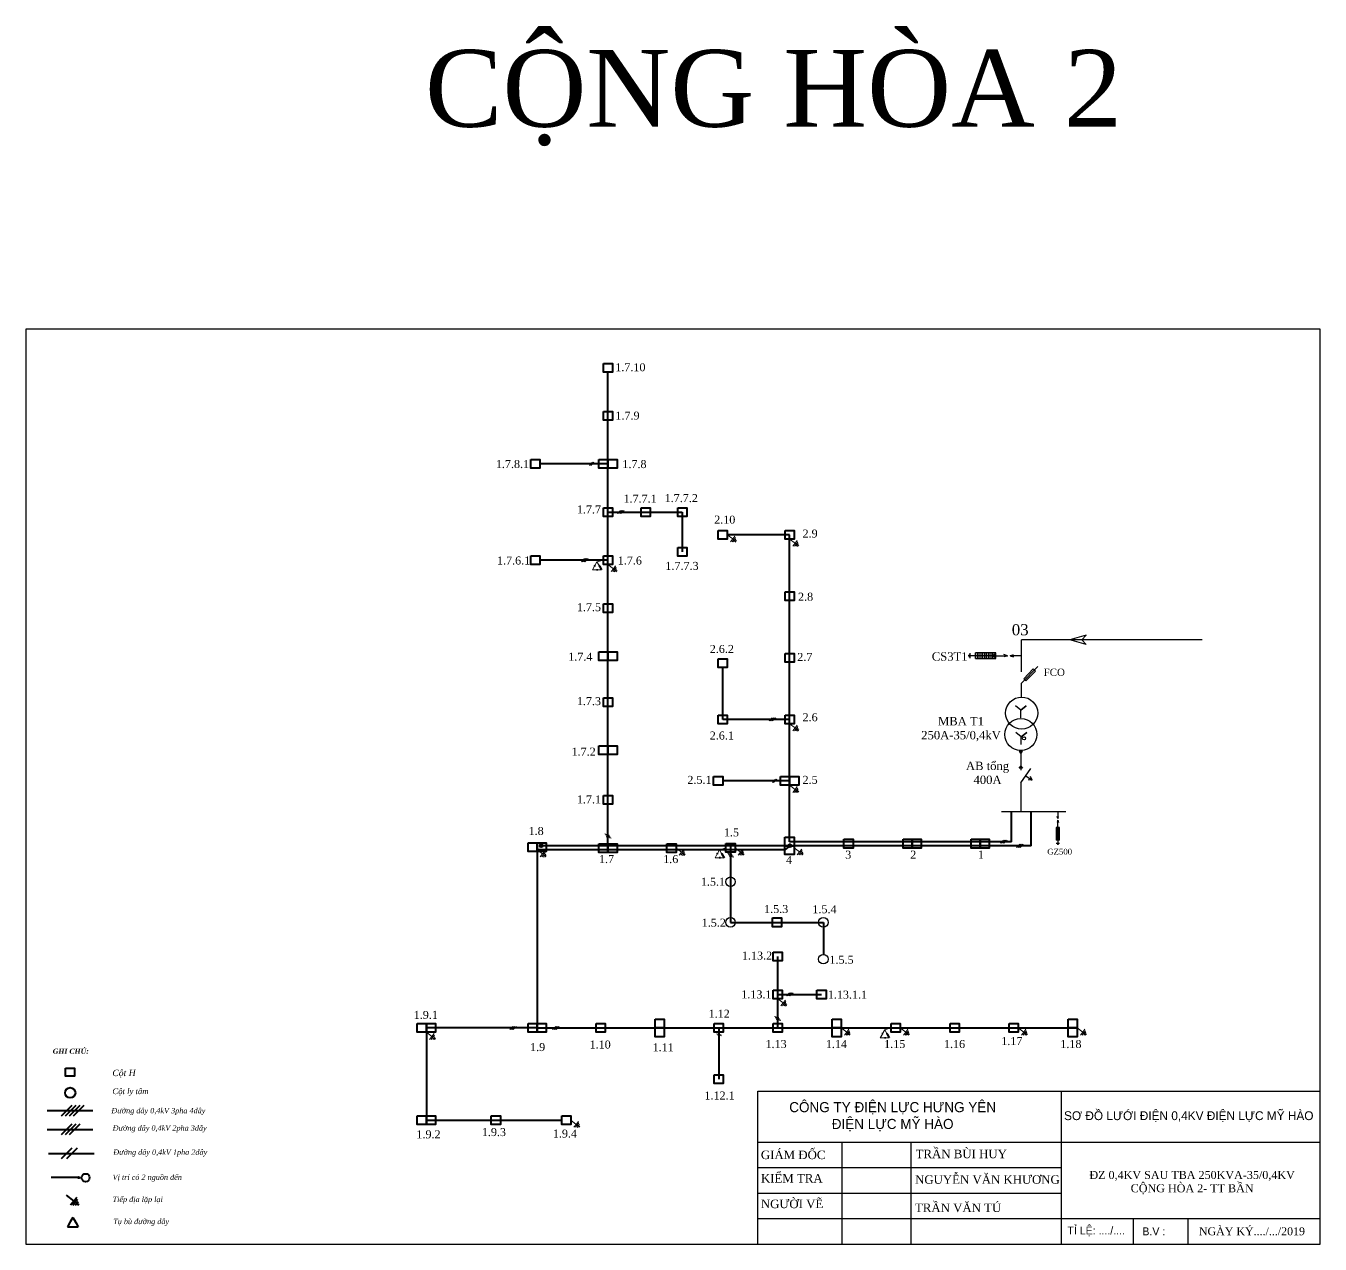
# Model space of a CAD drawing. Extents: x -2498 to 13808, y -1476 to 9052.
# Drawn here: x 11715 to 12220, y 3739 to 4214 of the extents above; entities that cross this region are included whole.
import ezdxf

# ---------------------------------------------------------------- set-up
doc = ezdxf.new("R2010")
doc.units = 0
doc.header["$LTSCALE"] = 0.08
doc.header["$MEASUREMENT"] = 0
doc.layers.get('0').update_dxf_attribs({"linetype": 'CONTINUOUS', "lineweight": 40})
doc.layers.add('Duong manh', color=8, linetype='CONTINUOUS')
doc.layers.add('khung', color=3, linetype='CONTINUOUS', lineweight=18)
doc.layers.add('NET DAM', color=6, linetype='CONTINUOUS', lineweight=25)
doc.styles.add('anh thong', font='times.ttf', dxfattribs={"height": 0.5})
doc.styles.get("Standard").update_dxf_attribs({"font": 'VHTEKN.TTF', "height": 2.5})

# ---------------------------------------------------------------- blocks, each defined once
blk = doc.blocks.new('khung')
at = {"layer": 'khung', "color": 5, "lineweight": -3, "ltscale": 4}
for p, q in [((630143, 2296298.9), (632881, 2296298.9)), ((630143, 2295554.2), (630143, 2296298.9)), ((631620.1, 2296298.9), (631620.1, 2295554.2)), ((630143, 2296050.6), (631457.3, 2296050.6)), ((630143, 2296050.6), (632881, 2296050.6)), ((630552, 2296050.6), (630552, 2295554.2)), ((630888.9, 2296050.6), (630888.9, 2295554.2)), ((630143, 2295926.5), (631620.1, 2295926.5)), ((630143, 2295802.4), (631620.1, 2295802.4)), ((630143, 2295678.3), (631512, 2295678.3)), ((630143, 2295678.3), (632881, 2295678.3)), ((631972.7, 2295554.2), (631972.7, 2295678.3)), ((632238.4, 2295554.2), (632238.4, 2295678.3))]:
    blk.add_line(p, q, dxfattribs=at)
blk.add_lwpolyline([(632881, 2300009), (626580.6, 2300009), (626580.6, 2295554.2), (632881, 2295554.2), (632881, 2300009)], dxfattribs=at)
at = {"layer": 'Duong manh', "color": 0, "lineweight": -3, "ltscale": 4}
for s, insert, char_height, width, attachment_point in [('{\\f.VnAvantH|b0|i0|c0|p34;C¤NG TY §IÖN LùC H¦NG Y£N\\P®iÖn lùc mü hµo}', (630800.1, 2296174.8), 49.141, 1314.329, 5), ('{\\f.VnAvantH|b0|i0|c0|p34;s¬ ®å l\xadíi ®iÖn 0,4kv ®iÖn lùc mü hµo}', (632241.6, 2296174.8), 43.049, 1423.665, 5), ('{\\fTimes New Roman|b0|i0|c0|p18; GIÁM ĐỐC}', (630143, 2295988.6), 41.37, 409.064, 4), ('{\\fTimes New Roman|b0|i0|c0|p18; TRẦN BÙI HUY}', (630896.3, 2295992.9), 41.37, 536.856, 4), ('{\\f.VnAvantH|b0|i0|c0|p34; \\fTimes New Roman|b0|i0|c0|p18; KIỂM TRA}', (630128, 2295874.7), 41.37, 409.064, 4), ('{\\fTimes New Roman|b0|i0|c0|p18; NGUYỄN VĂN KHƯƠNG}', (630893.6, 2295868.1), 41.37, 717.247, 4), ('{\\fTimes New Roman|b0|i0|c0|p18; NGƯỜI VẼ}', (630143, 2295749.5), 41.37, 409.064, 4), ('{\\f.VnAvantH|b0|i0|c0|p34; \\fTimes New Roman|b0|i0|c0|p18;TRẦN VĂN TÚ}', (630893.4, 2295730.7), 41.37, 536.856, 4), ('{\\f.VnAvantH|b0|i0|c0|p34; tØ lÖ: ..../....}', (631636.6, 2295616.3), 38.475, 301.491, 4), ('{\\f.VnAvantH|b0|i0|c0|p34;b.v :}', (632071.5, 2295616.3), 38.475, 424.338, 5), ('{\\fTimes New Roman|b0|i0|c0|p18;NGÀY KÝ..../.../2019}', (632549.2, 2295616.3), 38.475, 820.671, 5)]:
    blk.add_mtext(s, dxfattribs=dict(at, insert=insert, char_height=char_height, width=width, attachment_point=attachment_point))

msp = doc.modelspace()

# ---------------------------------------------------------------- hatches: boundary and pattern name
at = {"linetype": 'Continuous', "lineweight": 40, "ltscale": 8}
h = msp.add_hatch(dxfattribs=at)
h.set_pattern_fill('ANSI32', color=0, style=0)
h.paths.add_polyline_path([(11915.45, 3894.09, 1), (11916.55, 3894.09, 1)])
for points in [[(11915.45, 3894.09, 1), (11916.55, 3894.09, 1)], [(12012.42, 3894.09, 1), (12013.52, 3894.09, 1)]]:
    msp.add_hatch(color=0, dxfattribs=at).paths.add_polyline_path(points)
h = msp.add_hatch(dxfattribs=at)
h.set_pattern_fill('ANSI32', color=0, style=0)
h.set_pattern_definition([(45, (96.96656, 0), (-0.265165043, 0.265165043), []), (45, (97.14333, 0), (-0.265165043, 0.265165043), [])])
h.paths.add_polyline_path([(12012.42, 3894.09, 1), (12013.52, 3894.09, 1)])
at = {"linetype": 'Continuous', "ltscale": 8}
msp.add_hatch(color=256, dxfattribs=at).paths.add_polyline_path([(11735.95, 3764.62, 1), (11735.43, 3764.62, 1)])

# ---------------------------------------------------------------- linework, layer by layer
at = {"color": 0, "linetype": 'Continuous', "lineweight": 40, "ltscale": 8}
for p, q in [((11942.05, 3894.09), (11942.05, 4078.84)), ((11942.05, 4043.02), (11915.54, 4043.02)), ((11942.05, 4024.26), (11971.06, 4024.26)), ((11971.06, 4024.26), (11971.06, 4008.71)), ((12012.91, 4015.41), (11988.6, 4015.41)), ((12012.91, 3895.67), (12012.91, 4015.41)), ((11942.05, 4005.5), (11915.54, 4005.5)), ((11938.71, 4003.15), (11939.52, 4001.7)), ((11986.81, 3943.37), (11986.81, 3963.6)), ((12012.91, 3943.37), (11986.81, 3943.37)), ((12012.91, 3919.36), (11986.81, 3919.36)), ((12099.44, 3895.67), (12099.44, 3907.47)), ((12107.14, 3894.09), (12107.14, 3907.47)), ((11914.43, 3894.09), (11914.43, 3823)), ((12011.09, 3892.51), (11914.43, 3892.51)), ((12107.14, 3894.09), (11916, 3894.09)), ((11989.85, 3894.09), (11989.85, 3864.2)), ((12012.97, 3894.09), (12011.09, 3892.51)), ((12099.44, 3895.67), (12012.91, 3895.67)), ((11986.51, 3890.88), (11987.32, 3889.43)), ((11989.85, 3864.2), (12026.07, 3864.2)), ((12026.07, 3864.2), (12026.07, 3851.72)), ((12008.26, 3823), (12008.26, 3850.9)), ((12008.26, 3836.1), (12025.34, 3836.1)), ((11914.43, 3823), (11871.24, 3823)), ((11871.24, 3823), (11871.24, 3787.04)), ((11914.43, 3823), (12125.1, 3823)), ((11985.24, 3823), (11985.24, 3803.03)), ((12050.95, 3820.64), (12051.76, 3819.19)), ((11871.24, 3787.04), (11924.01, 3787.04))]:
    msp.add_line(p, q, dxfattribs=at)
at = {"linetype": 'Continuous', "lineweight": 9, "ltscale": 8}
for p, q in [((11936.09, 4043.69), (11934.85, 4042.45)), ((11936.56, 4043.69), (11935.32, 4042.45)), ((11946.95, 4024.88), (11945.71, 4023.64)), ((11947.42, 4024.88), (11946.18, 4023.64)), ((11947.88, 4024.88), (11946.64, 4023.64)), ((11948.35, 4024.88), (11947.11, 4023.64)), ((11988.59, 4015.41), (11990.7, 4013.77)), ((11990.7, 4013.77), (11989.82, 4012.64)), ((11991.1, 4013.46), (11990.44, 4012.61)), ((11990.7, 4013.77), (11991.58, 4014.9)), ((11991.5, 4013.15), (11991.07, 4012.58)), ((11991.1, 4013.46), (11991.76, 4014.31)), ((11991.5, 4013.15), (11991.94, 4013.71)), ((11991.91, 4012.84), (11991.69, 4012.55)), ((11991.91, 4012.84), (11992.13, 4013.12)), ((12012.91, 4013.71), (12015.02, 4012.07)), ((12015.02, 4012.07), (12015.9, 4013.2)), ((12015.02, 4012.07), (12014.15, 4010.94)), ((12015.43, 4011.76), (12014.77, 4010.91)), ((12015.83, 4011.45), (12015.39, 4010.88)), ((12015.43, 4011.76), (12016.08, 4012.61)), ((12015.83, 4011.45), (12016.27, 4012.01)), ((12016.23, 4011.14), (12016.01, 4010.85)), ((12016.23, 4011.14), (12016.45, 4011.42)), ((11932.94, 4006.12), (11931.7, 4004.88)), ((11933.41, 4006.12), (11932.17, 4004.88)), ((11933.87, 4006.12), (11932.63, 4004.88)), ((11934.34, 4006.12), (11933.1, 4004.88)), ((11936.83, 4003.14), (11936.01, 4001.7)), ((11936.58, 4003.27), (11937.07, 4003.02)), ((11936.69, 4003.47), (11937.18, 4003.21)), ((11937.77, 4004.79), (11936.94, 4003.34)), ((11937.77, 4004.79), (11938.59, 4003.34)), ((11938.85, 4003.47), (11938.36, 4003.21)), ((11938.96, 4003.27), (11938.47, 4003.02)), ((11942.05, 4003.8), (11944.16, 4002.16)), ((11944.16, 4002.16), (11945.04, 4003.3)), ((11944.57, 4001.85), (11945.23, 4002.7)), ((11936.01, 4001.7), (11937.73, 4001.7)), ((11937.73, 4001.7), (11937.76, 4001.7)), ((11937.76, 4001.98), (11937.76, 4001.42)), ((11938.03, 4001.98), (11938.03, 4001.42)), ((11938.03, 4001.7), (11939.52, 4001.7)), ((11944.16, 4002.16), (11943.29, 4001.03)), ((11944.57, 4001.85), (11943.91, 4001)), ((11944.97, 4001.54), (11944.53, 4000.97)), ((11944.97, 4001.54), (11945.41, 4002.1)), ((11945.37, 4001.23), (11945.15, 4000.95)), ((11945.37, 4001.23), (11945.59, 4001.51)), ((12006.13, 3943.99), (12004.89, 3942.75)), ((12006.59, 3943.99), (12005.35, 3942.75)), ((12007.06, 3943.99), (12005.82, 3942.75)), ((12007.52, 3943.99), (12006.28, 3942.75)), ((12012.91, 3941.67), (12015.02, 3940.03)), ((12015.02, 3940.03), (12014.15, 3938.9)), ((12015.43, 3939.72), (12014.77, 3938.87)), ((12015.02, 3940.03), (12015.9, 3941.17)), ((12015.83, 3939.41), (12015.39, 3938.85)), ((12015.43, 3939.72), (12016.08, 3940.57)), ((12015.83, 3939.41), (12016.27, 3939.98)), ((12016.23, 3939.1), (12016.01, 3938.82)), ((12016.23, 3939.1), (12016.45, 3939.39)), ((12007.42, 3920.01), (12006.18, 3918.77)), ((12007.89, 3920.01), (12006.65, 3918.77)), ((12012.91, 3917.66), (12015.02, 3916.02)), ((12015.02, 3916.02), (12015.9, 3917.16)), ((12015.02, 3916.02), (12014.15, 3914.89)), ((12015.43, 3915.71), (12014.77, 3914.86)), ((12015.83, 3915.4), (12015.39, 3914.83)), ((12015.43, 3915.71), (12016.08, 3916.56)), ((12015.83, 3915.4), (12016.27, 3915.96)), ((12016.23, 3915.09), (12016.01, 3914.81)), ((12016.23, 3915.09), (12016.45, 3915.37)), ((11942.53, 3898.26), (11940.83, 3898.68)), ((11942.77, 3897.86), (11941.07, 3898.28)), ((11943.01, 3897.47), (11941.31, 3897.88)), ((11943.25, 3897.07), (11941.55, 3897.49)), ((11914.43, 3892.51), (11916.54, 3890.88)), ((11916.54, 3890.88), (11917.42, 3892.01)), ((11968.61, 3893.15), (11970.73, 3891.52)), ((11970.73, 3891.52), (11971.61, 3892.65)), ((11971.13, 3891.21), (11971.79, 3892.06)), ((11985.57, 3892.53), (11984.74, 3891.07)), ((11985.57, 3892.53), (11986.39, 3891.07)), ((11991.62, 3893.24), (11993.74, 3891.6)), ((11993.74, 3891.6), (11992.86, 3890.47)), ((11993.74, 3891.6), (11994.61, 3892.73)), ((11994.14, 3891.29), (11994.8, 3892.14)), ((11994.54, 3890.98), (11994.98, 3891.54)), ((12014.64, 3893.31), (12016.76, 3891.67)), ((12016.76, 3891.67), (12015.88, 3890.54)), ((12016.76, 3891.67), (12017.63, 3892.8)), ((12017.16, 3891.36), (12017.82, 3892.21)), ((12017.56, 3891.05), (12018, 3891.61)), ((12096.33, 3896.28), (12095.09, 3895.04)), ((12096.8, 3896.28), (12095.56, 3895.04)), ((12097.26, 3896.28), (12096.02, 3895.04)), ((12097.73, 3896.28), (12096.49, 3895.04)), ((12102.62, 3894.7), (12101.38, 3893.46)), ((12103.08, 3894.7), (12101.84, 3893.46)), ((12103.55, 3894.7), (12102.31, 3893.46)), ((12104.01, 3894.7), (12102.77, 3893.46)), ((11916.54, 3890.88), (11915.66, 3889.74)), ((11916.94, 3890.57), (11916.28, 3889.72)), ((11917.34, 3890.25), (11916.91, 3889.69)), ((11916.94, 3890.57), (11917.6, 3891.42)), ((11917.34, 3890.25), (11917.78, 3890.82)), ((11917.75, 3889.94), (11917.53, 3889.66)), ((11917.75, 3889.94), (11917.97, 3890.23)), ((11970.73, 3891.52), (11969.85, 3890.38)), ((11971.13, 3891.21), (11970.47, 3890.35)), ((11971.53, 3890.89), (11971.1, 3890.33)), ((11971.53, 3890.89), (11971.97, 3891.46)), ((11971.93, 3890.58), (11971.71, 3890.3)), ((11971.93, 3890.58), (11972.15, 3890.87)), ((11984.63, 3890.88), (11983.81, 3889.43)), ((11983.81, 3889.43), (11985.53, 3889.43)), ((11984.37, 3891.01), (11984.87, 3890.76)), ((11984.48, 3891.21), (11984.98, 3890.95)), ((11985.53, 3889.43), (11985.56, 3889.43)), ((11985.56, 3889.72), (11985.56, 3889.15)), ((11985.83, 3889.72), (11985.83, 3889.15)), ((11985.83, 3889.43), (11987.32, 3889.43)), ((11986.65, 3891.21), (11986.15, 3890.95)), ((11986.76, 3891.01), (11986.27, 3890.76)), ((11990.37, 3890.77), (11988.66, 3891.19)), ((11990.61, 3890.38), (11988.91, 3890.8)), ((11990.85, 3889.98), (11989.15, 3890.4)), ((11991.09, 3889.58), (11989.39, 3890)), ((11994.14, 3891.29), (11993.48, 3890.44)), ((11994.54, 3890.98), (11994.11, 3890.41)), ((11994.94, 3890.67), (11994.72, 3890.38)), ((11994.94, 3890.67), (11995.16, 3890.95)), ((12017.16, 3891.36), (12016.5, 3890.51)), ((12017.56, 3891.05), (12017.12, 3890.48)), ((12017.96, 3890.74), (12017.74, 3890.45)), ((12017.96, 3890.74), (12018.18, 3891.02)), ((12012.88, 3836.72), (12011.64, 3835.48)), ((12013.35, 3836.72), (12012.11, 3835.48)), ((12013.81, 3836.72), (12012.57, 3835.48)), ((12014.28, 3836.72), (12013.04, 3835.48)), ((12008.26, 3834.4), (12010.37, 3832.77)), ((12010.37, 3832.77), (12009.49, 3831.63)), ((12010.77, 3832.45), (12010.11, 3831.6)), ((12010.37, 3832.77), (12011.25, 3833.9)), ((12011.17, 3832.14), (12010.74, 3831.58)), ((12010.77, 3832.45), (12011.43, 3833.31)), ((12011.17, 3832.14), (12011.61, 3832.71)), ((12011.58, 3831.83), (12011.36, 3831.55)), ((12011.58, 3831.83), (12011.8, 3832.12)), ((12008.7, 3827.05), (12007, 3827.46)), ((12008.94, 3826.65), (12007.24, 3827.07)), ((12009.18, 3826.25), (12007.48, 3826.67)), ((12009.42, 3825.85), (12007.72, 3826.27)), ((11871.24, 3821.3), (11873.35, 3819.66)), ((11904.98, 3823.61), (11903.74, 3822.37)), ((11905.44, 3823.61), (11904.2, 3822.37)), ((11905.91, 3823.61), (11904.67, 3822.37)), ((11906.37, 3823.61), (11905.13, 3822.37)), ((11921.69, 3823.61), (11920.45, 3822.37)), ((11922.16, 3823.61), (11920.92, 3822.37)), ((11922.62, 3823.61), (11921.38, 3822.37)), ((11923.09, 3823.61), (11921.85, 3822.37)), ((12033.04, 3823), (12035.16, 3821.36)), ((12035.16, 3821.36), (12034.28, 3820.23)), ((12035.56, 3821.05), (12034.9, 3820.2)), ((12035.16, 3821.36), (12036.04, 3822.49)), ((12035.56, 3821.05), (12036.22, 3821.9)), ((12035.96, 3820.74), (12036.4, 3821.3)), ((12048.92, 3820.97), (12049.41, 3820.71)), ((12050, 3822.29), (12049.18, 3820.83)), ((12050, 3822.29), (12050.83, 3820.83)), ((12051.08, 3820.97), (12050.59, 3820.71)), ((12056.06, 3823), (12058.17, 3821.36)), ((12058.17, 3821.36), (12057.3, 3820.23)), ((12058.57, 3821.05), (12057.92, 3820.2)), ((12058.17, 3821.36), (12059.05, 3822.49)), ((12058.57, 3821.05), (12059.23, 3821.9)), ((12058.98, 3820.74), (12059.42, 3821.3)), ((12102.09, 3823), (12104.2, 3821.36)), ((12104.2, 3821.36), (12103.32, 3820.23)), ((12104.6, 3821.05), (12103.94, 3820.2)), ((12104.2, 3821.36), (12105.08, 3822.49)), ((12104.6, 3821.05), (12105.26, 3821.9)), ((12105, 3820.74), (12105.45, 3821.3)), ((12125.1, 3823), (12127.22, 3821.36)), ((12127.22, 3821.36), (12126.34, 3820.23)), ((12127.62, 3821.05), (12126.96, 3820.2)), ((12127.22, 3821.36), (12128.09, 3822.49)), ((12127.62, 3821.05), (12128.28, 3821.9)), ((12128.02, 3820.74), (12128.46, 3821.3)), ((11873.35, 3819.66), (11872.47, 3818.53)), ((11873.75, 3819.35), (11873.09, 3818.5)), ((11873.35, 3819.66), (11874.23, 3820.8)), ((11874.15, 3819.04), (11873.72, 3818.47)), ((11873.75, 3819.35), (11874.41, 3820.2)), ((11874.15, 3819.04), (11874.6, 3819.6)), ((11874.56, 3818.73), (11874.34, 3818.44)), ((11874.56, 3818.73), (11874.78, 3819.01)), ((11986.15, 3820.33), (11984.45, 3820.75)), ((11986.39, 3819.93), (11984.69, 3820.35)), ((12035.96, 3820.74), (12035.53, 3820.17)), ((12036.36, 3820.43), (12036.14, 3820.14)), ((12036.36, 3820.43), (12036.58, 3820.71)), ((12049.07, 3820.64), (12048.25, 3819.19)), ((12048.25, 3819.19), (12049.97, 3819.19)), ((12048.81, 3820.77), (12049.3, 3820.52)), ((12049.97, 3819.19), (12050, 3819.19)), ((12050, 3819.47), (12050, 3818.91)), ((12050.26, 3819.47), (12050.26, 3818.91)), ((12050.26, 3819.19), (12051.76, 3819.19)), ((12051.2, 3820.77), (12050.7, 3820.52)), ((12058.98, 3820.74), (12058.54, 3820.17)), ((12059.38, 3820.43), (12059.16, 3820.14)), ((12059.38, 3820.43), (12059.6, 3820.71)), ((12105, 3820.74), (12104.57, 3820.17)), ((12105.41, 3820.43), (12105.19, 3820.14)), ((12105.41, 3820.43), (12105.63, 3820.71)), ((12128.02, 3820.74), (12127.58, 3820.17)), ((12128.42, 3820.43), (12128.2, 3820.14)), ((12128.42, 3820.43), (12128.64, 3820.71)), ((11927.56, 3787.04), (11929.67, 3785.4)), ((11929.67, 3785.4), (11930.55, 3786.54)), ((11930.07, 3785.09), (11930.73, 3785.94)), ((11929.67, 3785.4), (11928.79, 3784.27)), ((11930.07, 3785.09), (11929.41, 3784.24)), ((11930.47, 3784.78), (11930.04, 3784.21)), ((11930.47, 3784.78), (11930.91, 3785.34)), ((11930.88, 3784.47), (11930.66, 3784.19)), ((11930.88, 3784.47), (11931.1, 3784.75))]:
    msp.add_line(p, q, dxfattribs=at)
at = {"color": 0, "linetype": 'Continuous', "lineweight": 9, "ltscale": 8}
for p, q in [((11937.77, 4004.8), (11940.28, 4005.5)), ((11985.57, 3892.54), (11988.07, 3893.24)), ((12050.01, 3822.3), (12052.51, 3823))]:
    msp.add_line(p, q, dxfattribs=at)
at = {"lineweight": -3}
for p, q in [((12103.39, 3961.96), (12103.39, 3974.43)), ((12173.78, 3974.43), (12103.39, 3974.43)), ((12128.61, 3976.24), (12122.16, 3974.43)), ((12128.61, 3972.63), (12122.16, 3974.43)), ((12128.61, 3976.24), (12126.86, 3974.43)), ((12128.61, 3972.63), (12126.86, 3974.43)), ((12082.77, 3967.97), (12082.77, 3968.42)), ((12083.02, 3967.67), (12083.02, 3968.72)), ((12083.26, 3967.23), (12083.26, 3969.16)), ((12085.42, 3968.2), (12083.29, 3968.2)), ((12093.33, 3969.28), (12085.42, 3969.28)), ((12085.42, 3967.12), (12085.42, 3969.28)), ((12093.33, 3968.2), (12085.42, 3968.2)), ((12086.14, 3967.12), (12086.14, 3969.28)), ((12086.86, 3967.12), (12086.86, 3969.28)), ((12087.58, 3967.12), (12087.58, 3969.28)), ((12088.29, 3967.12), (12088.29, 3969.28)), ((12089.01, 3967.12), (12089.01, 3969.28)), ((12089.73, 3967.12), (12089.73, 3969.28)), ((12090.45, 3967.12), (12090.45, 3969.28)), ((12091.17, 3967.12), (12091.17, 3969.28)), ((12093.33, 3967.12), (12091.89, 3969.28)), ((12091.89, 3967.12), (12093.33, 3969.28)), ((12091.89, 3967.12), (12091.89, 3969.28)), ((12093.33, 3967.12), (12093.33, 3969.28)), ((12093.33, 3968.2), (12097.85, 3968.2)), ((12097.85, 3968.2), (12096.45, 3968.67)), ((12097.85, 3968.2), (12096.45, 3967.73)), ((12098.87, 3968.2), (12100.26, 3968.67)), ((12103.39, 3968.2), (12098.87, 3968.2)), ((12098.87, 3968.2), (12100.26, 3967.73)), ((12103.39, 3957.45), (12109.76, 3964.03)), ((12103.39, 3952.08), (12103.39, 3957.45)), ((12103.01, 3946.96), (12100.98, 3948.71)), ((12103.01, 3946.96), (12105.19, 3948.71)), ((12105.19, 3948.71), (12103.01, 3946.96)), ((12103.01, 3943.97), (12103.01, 3946.96)), ((12103.19, 3936.51), (12101.17, 3938.26)), ((12103.19, 3936.51), (12105.37, 3938.26)), ((12105.37, 3938.26), (12103.19, 3936.51)), ((12103.19, 3933.52), (12103.19, 3936.51)), ((12103.76, 3930.82), (12102.47, 3930.82)), ((12102.47, 3930.82), (12103.08, 3930.02)), ((12103.08, 3931.21), (12103.08, 3923.51)), ((12103.08, 3930.02), (12103.76, 3930.82)), ((12102.47, 3924.35), (12103.08, 3925.14)), ((12103.76, 3924.35), (12102.47, 3924.35)), ((12103.08, 3925.14), (12103.76, 3924.35)), ((12103.08, 3918.62), (12106.93, 3924.2)), ((12103.08, 3918.62), (12103.08, 3907.47)), ((12105.01, 3921.41), (12107.5, 3919.68)), ((12107.51, 3919.67), (12105.97, 3919.85)), ((12107.51, 3919.67), (12106.8, 3921.04)), ((12095.55, 3907.47), (12120.6, 3907.47)), ((12117.51, 3907.47), (12117.51, 3904.65)), ((12117.51, 3904.65), (12117.22, 3905.52)), ((12117.51, 3904.02), (12117.22, 3903.14)), ((12117.51, 3904.65), (12117.81, 3905.52)), ((12117.51, 3901.19), (12117.51, 3904.02)), ((12117.51, 3904.02), (12117.81, 3903.14)), ((12116.84, 3901.19), (12116.84, 3896.26)), ((12118.19, 3901.19), (12116.84, 3900.3)), ((12118.19, 3900.3), (12116.84, 3901.19)), ((12118.19, 3901.19), (12116.84, 3901.19)), ((12118.19, 3900.3), (12116.84, 3900.3)), ((12118.19, 3899.85), (12116.84, 3899.85)), ((12118.19, 3899.4), (12116.84, 3899.4)), ((12118.19, 3898.95), (12116.84, 3898.95)), ((12118.19, 3898.58), (12116.84, 3898.58)), ((12118.19, 3898.13), (12116.84, 3898.13)), ((12118.19, 3897.68), (12116.84, 3897.68)), ((12118.19, 3897.16), (12116.84, 3897.16)), ((12118.19, 3896.71), (12116.84, 3896.71)), ((12117.51, 3901.19), (12117.51, 3896.26)), ((12118.19, 3896.26), (12116.84, 3896.26)), ((12118.12, 3894.91), (12116.91, 3894.91)), ((12117.84, 3894.76), (12117.19, 3894.76)), ((12117.65, 3894.61), (12117.37, 3894.61)), ((12117.51, 3896.26), (12117.51, 3894.93))]:
    msp.add_line(p, q, dxfattribs=at)
at = {"linetype": 'Continuous', "lineweight": -3, "ltscale": 8}
for p, q in [((12085.42, 3967.12), (12093.33, 3967.12)), ((12118.19, 3896.26), (12118.19, 3901.19))]:
    msp.add_line(p, q, dxfattribs=at)
at = {"linetype": 'Continuous', "ltscale": 8}
for p, q in [((11723.37, 3790.76), (11741.12, 3790.76)), ((11732.94, 3792.81), (11728.76, 3788.63)), ((11734.51, 3792.81), (11730.33, 3788.63)), ((11736.07, 3792.81), (11731.89, 3788.63)), ((11737.64, 3792.81), (11733.46, 3788.63)), ((11723.37, 3783.44), (11741.12, 3783.44)), ((11732.94, 3785.5), (11728.76, 3781.32)), ((11734.51, 3785.5), (11730.33, 3781.32)), ((11736.07, 3785.5), (11731.89, 3781.32)), ((11732.94, 3776.1), (11728.76, 3771.92)), ((11735.03, 3776.1), (11730.85, 3771.92)), ((11723.89, 3774.04), (11741.65, 3774.04)), ((11735.69, 3764.62), (11724.88, 3764.62)), ((11730.74, 3757.76), (11733.73, 3755.45)), ((11733.73, 3755.45), (11732.49, 3753.85)), ((11733.73, 3755.45), (11734.96, 3757.05)), ((11734.29, 3755.01), (11735.22, 3756.21)), ((11734.86, 3754.57), (11735.48, 3755.37)), ((11734.29, 3755.01), (11733.36, 3753.81)), ((11734.86, 3754.57), (11734.25, 3753.77)), ((11735.43, 3754.13), (11735.12, 3753.73)), ((11735.43, 3754.13), (11735.74, 3754.53)), ((11732.22, 3747.11), (11731.23, 3745.37)), ((11731.23, 3745.37), (11733.3, 3745.37)), ((11731.91, 3747.27), (11732.5, 3746.97)), ((11732.04, 3747.51), (11732.64, 3747.2)), ((11733.35, 3749.11), (11732.35, 3747.35)), ((11733.3, 3745.37), (11733.34, 3745.37)), ((11733.34, 3745.71), (11733.34, 3745.03)), ((11733.35, 3749.11), (11734.35, 3747.35)), ((11733.66, 3745.71), (11733.66, 3745.03)), ((11733.66, 3745.37), (11735.47, 3745.37)), ((11734.66, 3747.51), (11734.06, 3747.2)), ((11734.79, 3747.27), (11734.19, 3746.97)), ((11734.48, 3747.11), (11735.47, 3745.37))]:
    msp.add_line(p, q, dxfattribs=at)
at = {"color": 0, "linetype": 'Continuous', "lineweight": 40, "ltscale": 8}
for points in [[(11940.28, 4082.24), (11943.82, 4082.24), (11943.82, 4078.84), (11940.28, 4078.84)], [(11940.28, 4063.48), (11943.82, 4063.48), (11943.82, 4060.08), (11940.28, 4060.08)], [(11911.99, 4044.72), (11915.54, 4044.72), (11915.54, 4041.32), (11911.99, 4041.32)], [(11938.5, 4044.72), (11942.05, 4044.72), (11942.05, 4041.32), (11938.5, 4041.32)], [(11942.05, 4044.72), (11945.6, 4044.72), (11945.6, 4041.32), (11942.05, 4041.32)], [(11940.28, 4025.96), (11943.82, 4025.96), (11943.82, 4022.56), (11940.28, 4022.56)], [(11955, 4025.96), (11958.55, 4025.96), (11958.55, 4022.56), (11955, 4022.56)], [(11969.29, 4025.96), (11972.84, 4025.96), (11972.84, 4022.56), (11969.29, 4022.56)], [(11985.04, 4017.1), (11988.59, 4017.1), (11988.59, 4013.71), (11985.04, 4013.71)], [(12011.14, 4017.1), (12014.68, 4017.1), (12014.68, 4013.71), (12011.14, 4013.71)], [(11969.29, 4010.41), (11972.84, 4010.41), (11972.84, 4007.01), (11969.29, 4007.01)], [(11911.99, 4007.2), (11915.54, 4007.2), (11915.54, 4003.8), (11911.99, 4003.8)], [(11940.28, 4007.2), (11943.82, 4007.2), (11943.82, 4003.8), (11940.28, 4003.8)], [(12011.14, 3993.09), (12014.68, 3993.09), (12014.68, 3989.7), (12011.14, 3989.7)], [(11940.28, 3988.44), (11943.82, 3988.44), (11943.82, 3985.04), (11940.28, 3985.04)], [(11938.5, 3969.68), (11942.05, 3969.68), (11942.05, 3966.28), (11938.5, 3966.28)], [(11942.05, 3969.68), (11945.6, 3969.68), (11945.6, 3966.28), (11942.05, 3966.28)], [(12011.14, 3969.08), (12014.68, 3969.08), (12014.68, 3965.68), (12011.14, 3965.68)], [(11985.04, 3967), (11988.59, 3967), (11988.59, 3963.6), (11985.04, 3963.6)], [(11940.28, 3951.84), (11943.82, 3951.84), (11943.82, 3948.44), (11940.28, 3948.44)], [(11985.04, 3945.07), (11988.59, 3945.07), (11988.59, 3941.67), (11985.04, 3941.67)], [(12011.14, 3945.07), (12014.68, 3945.07), (12014.68, 3941.67), (12011.14, 3941.67)], [(11938.5, 3933.08), (11942.05, 3933.08), (11942.05, 3929.68), (11938.5, 3929.68)], [(11942.05, 3933.08), (11945.6, 3933.08), (11945.6, 3929.68), (11942.05, 3929.68)], [(11983.26, 3921.06), (11986.81, 3921.06), (11986.81, 3917.66), (11983.26, 3917.66)], [(12009.36, 3921.06), (12012.91, 3921.06), (12012.91, 3917.66), (12009.36, 3917.66)], [(12012.91, 3921.06), (12016.46, 3921.06), (12016.46, 3917.66), (12012.91, 3917.66)], [(11940.28, 3913.72), (11943.82, 3913.72), (11943.82, 3910.33), (11940.28, 3910.33)], [(12011.09, 3897.48), (12014.64, 3897.48), (12014.64, 3894.09), (12011.09, 3894.09)], [(11910.88, 3895.18), (11914.43, 3895.18), (11914.43, 3891.78), (11910.88, 3891.78)], [(11914.43, 3895.18), (11917.98, 3895.18), (11917.98, 3891.78), (11914.43, 3891.78)], [(11938.5, 3894.85), (11942.05, 3894.85), (11942.05, 3891.45), (11938.5, 3891.45)], [(11942.05, 3894.85), (11945.6, 3894.85), (11945.6, 3891.45), (11942.05, 3891.45)], [(11965.06, 3894.85), (11968.61, 3894.85), (11968.61, 3891.45), (11965.06, 3891.45)], [(11988.07, 3894.94), (11991.62, 3894.94), (11991.62, 3891.54), (11988.07, 3891.54)], [(12011.09, 3894.09), (12014.64, 3894.09), (12014.64, 3890.69), (12011.09, 3890.69)], [(12034.11, 3896.59), (12037.65, 3896.59), (12037.65, 3893.19), (12034.11, 3893.19)], [(12057.12, 3896.59), (12060.67, 3896.59), (12060.67, 3893.19), (12057.12, 3893.19)], [(12060.67, 3896.59), (12064.22, 3896.59), (12064.22, 3893.19), (12060.67, 3893.19)], [(12083.68, 3896.59), (12087.23, 3896.59), (12087.23, 3893.19), (12083.68, 3893.19)], [(12087.23, 3896.59), (12090.78, 3896.59), (12090.78, 3893.19), (12087.23, 3893.19)], [(12006.19, 3865.9), (12009.73, 3865.9), (12009.73, 3862.5), (12006.19, 3862.5)], [(12006.48, 3852.6), (12010.03, 3852.6), (12010.03, 3849.21), (12006.48, 3849.21)], [(12006.48, 3837.8), (12010.03, 3837.8), (12010.03, 3834.4), (12006.48, 3834.4)], [(12023.57, 3837.8), (12027.11, 3837.8), (12027.11, 3834.4), (12023.57, 3834.4)], [(11960.45, 3826.39), (11964, 3826.39), (11964, 3823), (11960.45, 3823)], [(12029.5, 3826.39), (12033.04, 3826.39), (12033.04, 3823), (12029.5, 3823)], [(12121.55, 3826.39), (12125.1, 3826.39), (12125.1, 3823), (12121.55, 3823)], [(11867.69, 3824.7), (11871.24, 3824.7), (11871.24, 3821.3), (11867.69, 3821.3)], [(11871.24, 3824.7), (11874.79, 3824.7), (11874.79, 3821.3), (11871.24, 3821.3)], [(11910.88, 3824.7), (11914.43, 3824.7), (11914.43, 3821.3), (11910.88, 3821.3)], [(11914.43, 3824.7), (11917.98, 3824.7), (11917.98, 3821.3), (11914.43, 3821.3)], [(11937.44, 3824.7), (11940.99, 3824.7), (11940.99, 3821.3), (11937.44, 3821.3)], [(11960.45, 3823), (11964, 3823), (11964, 3819.6), (11960.45, 3819.6)], [(11983.47, 3824.7), (11987.02, 3824.7), (11987.02, 3821.3), (11983.47, 3821.3)], [(12006.48, 3824.7), (12010.03, 3824.7), (12010.03, 3821.3), (12006.48, 3821.3)], [(12029.5, 3823), (12033.04, 3823), (12033.04, 3819.6), (12029.5, 3819.6)], [(12052.51, 3824.7), (12056.06, 3824.7), (12056.06, 3821.3), (12052.51, 3821.3)], [(12075.52, 3824.7), (12079.07, 3824.7), (12079.07, 3821.3), (12075.52, 3821.3)], [(12098.54, 3824.7), (12102.09, 3824.7), (12102.09, 3821.3), (12098.54, 3821.3)], [(12121.55, 3823), (12125.1, 3823), (12125.1, 3819.6), (12121.55, 3819.6)], [(11983.47, 3804.73), (11987.02, 3804.73), (11987.02, 3801.33), (11983.47, 3801.33)], [(11867.69, 3788.74), (11871.24, 3788.74), (11871.24, 3785.34), (11867.69, 3785.34)], [(11871.24, 3788.74), (11874.79, 3788.74), (11874.79, 3785.34), (11871.24, 3785.34)], [(11896.57, 3788.74), (11900.12, 3788.74), (11900.12, 3785.34), (11896.57, 3785.34)], [(11924.01, 3788.74), (11927.56, 3788.74), (11927.56, 3785.34), (11924.01, 3785.34)]]:
    msp.add_lwpolyline(points, close=True, dxfattribs=at)
at = {"lineweight": -3}
msp.add_lwpolyline([(12105.07, 3958.36), (12108.78, 3962.22), (12107.9, 3963.06), (12104.19, 3959.21)], close=True, dxfattribs=at)
at = {"linetype": 'Continuous', "ltscale": 8}
msp.add_lwpolyline([(11730.49, 3807.36), (11734.03, 3807.36), (11734.03, 3804.24), (11730.49, 3804.24)], close=True, dxfattribs=at)
at = {"lineweight": -3}
for centre, radius in [((12103.39, 3945.83), 6.25), ((12103.08, 3937.46), 6.25), ((12104.34, 3936), 0.598)]:
    msp.add_circle(centre, radius, dxfattribs=at)
at = {"color": 0, "linetype": 'Continuous', "lineweight": 40, "ltscale": 8}
for centre in [(11916, 3894.09), (12012.97, 3894.09)]:
    msp.add_circle(centre, 0.549, dxfattribs=at)
at = {"lineweight": -3, "ltscale": 8}
for centre in [(11989.85, 3880.03), (11989.85, 3864.2), (12026.07, 3864.2), (12026.07, 3849.85)]:
    msp.add_circle(centre, 1.87, dxfattribs=at)
at = {"linetype": 'Continuous', "ltscale": 8}
for centre, radius in [((11732.35, 3797.74), 2), ((11738.35, 3764.6), 1.56), ((11735.69, 3764.62), 0.258)]:
    msp.add_circle(centre, radius, dxfattribs=at)
at = {"linetype": 'Continuous', "lineweight": 9, "ltscale": 8}
for p in [(11991.1, 4013.46), (11991.5, 4013.15), (11991.91, 4012.84), (12015.43, 4011.76), (12015.83, 4011.45), (12016.23, 4011.14), (11944.57, 4001.85), (11944.97, 4001.54), (11945.37, 4001.23), (12015.43, 3939.72), (12015.83, 3939.41), (12016.23, 3939.1), (12015.43, 3915.71), (12015.83, 3915.4), (12016.23, 3915.09), (11917.34, 3890.25), (11917.75, 3889.94), (11971.13, 3891.21), (11971.53, 3890.89), (11971.93, 3890.58), (11994.14, 3891.29), (11994.54, 3890.98), (11994.94, 3890.67), (12017.16, 3891.36), (12017.56, 3891.05), (12017.96, 3890.74), (12010.77, 3832.45), (12011.17, 3832.14), (12011.58, 3831.83), (12035.56, 3821.05), (12058.57, 3821.05), (12104.6, 3821.05), (12127.62, 3821.05), (11873.75, 3819.35), (11874.15, 3819.04), (11874.56, 3818.73), (12035.96, 3820.74), (12036.36, 3820.43), (12058.98, 3820.74), (12059.38, 3820.43), (12105, 3820.74), (12105.41, 3820.43), (12128.02, 3820.74), (12128.42, 3820.43), (11930.07, 3785.09), (11930.47, 3784.78), (11930.88, 3784.47)]:
    msp.add_point(p, dxfattribs=at)
at = {"linetype": 'Continuous', "ltscale": 8}
for p in [(11734.29, 3755.01), (11734.86, 3754.57), (11735.43, 3754.13)]:
    msp.add_point(p, dxfattribs=at)

# ---------------------------------------------------------------- block references
at = {"layer": 'NET DAM', "color": 7, "xscale": 0.08011229815811587, "yscale": 0.08011229815482264, "zscale": 0.08011229815492486}
msp.add_blockref('khung', (-38481.76, -180163.44), dxfattribs=at)

# ---------------------------------------------------------------- texts
at = {"color": 0, "linetype": 'Continuous', "lineweight": 30, "ltscale": 10}
for s, insert, char_height, width, attachment_point in [('{\\fTimes New Roman|b0|i0|c0|p18;CỘNG HÒA 2}', (11870.71, 4204.55), 30, 395.821, 1), ('{\\fTimes New Roman|b0|i0|c238|p18;Đ\\fTimes New Roman|b0|i0|c0|p18;Z 0,4KV SAU TBA 250KVA-35/0,4KV \\PCỘNG HÒA 2- TT BẦN}', (12169.88, 3762.67), 3.12, 145.64, 5)]:
    msp.add_mtext(s, dxfattribs=dict(at, insert=insert, char_height=char_height, width=width, attachment_point=attachment_point))
at = {"color": 0, "lineweight": 30, "style": 'anh thong'}
for s, insert, char_height, width, attachment_point in [('1.7.10', (11950.8, 4082.3), 3.12, 40.1436, 2), ('1.7.9', (11949.67, 4063.43), 3.12, 40.1436, 2), ('1.7.8.1', (11904.82, 4044.54), 3.12, 40.1436, 2), ('1.7.8', (11952.38, 4044.52), 3.12, 40.1436, 2), ('1.7.7.1', (11954.59, 4031.04), 3.12, 40.1436, 2), ('1.7.7.2', (11970.63, 4031.26), 3.12, 40.1436, 2), ('1.7.7', (11934.64, 4026.82), 3.12, 40.1436, 2), ('2.10', (11987.61, 4022.84), 3.12, 40.1436, 2), ('2.9', (12020.89, 4017.42), 3.12, 40.1436, 2), ('1.7.6.1', (11905.26, 4006.91), 3.12, 40.1436, 2), ('1.7.6', (11950.59, 4006.91), 3.12, 40.1436, 2), ('1.7.7.3', (11970.94, 4004.81), 3.12, 40.1436, 2), ('2.8', (12019.12, 3992.78), 3.12, 40.1436, 2), ('1.7.5', (11934.64, 3988.7), 3.12, 40.1436, 2), ('2.6.2', (11986.47, 3972.42), 3.12, 40.1436, 2), ('1.7.4', (11931.28, 3969.39), 3.12, 40.1436, 2), ('2.7', (12018.84, 3969.3), 3.12, 40.1436, 2), ('1.7.3', (11934.64, 3952.06), 3.12, 40.1436, 2), ('2.6', (12020.89, 3945.78), 3.12, 40.1436, 2), ('2.6.1', (11986.47, 3938.64), 3.12, 40.1436, 2), ('1.7.2', (11932.57, 3932.34), 3.12, 40.1436, 2), ('2.5.1', (11977.74, 3921.34), 3.12, 40.1436, 2), ('2.5', (12020.89, 3921.34), 3.12, 40.1436, 2), ('1.7.1', (11934.64, 3913.72), 3.12, 40.1436, 2), ('1.8', (11914.05, 3901.41), 3.12, 40.1436, 2), ('1.5', (11990.21, 3900.86), 3.12, 40.1436, 2), ('3', (12035.76, 3892.16), 3.12, 40.1436, 2), ('2', (12061.11, 3892.16), 3.12, 40.1436, 2), ('1', (12087.48, 3892.16), 3.12, 40.1436, 2), ('1.7', (11941.5, 3890.45), 3.12, 40.1436, 2), ('1.6', (11966.55, 3890.44), 3.12, 40.1436, 2), ('4', (12012.68, 3890.13), 3.12, 40.1436, 2), ('1.5.1', (11983.01, 3881.61), 3.12, 40.1436, 2), ('1.5.3', (12007.65, 3870.97), 3.12, 40.1436, 2), ('1.5.4', (12026.5, 3870.88), 3.12, 40.1436, 2), ('1.5.2', (11983.32, 3865.63), 3.12, 40.1436, 2), ('1.13.2', (12000.19, 3852.79), 3.12, 40.1436, 2), ('1.5.5', (12033.15, 3851.16), 3.12, 40.1436, 2), ('1.13.1', (11999.94, 3837.65), 3.12, 40.1436, 2), ('1.13.1.1', (12035.46, 3837.55), 3.12, 40.1436, 2), ('1.9.1', (11871.01, 3829.66), 3.12, 40.1436, 2), ('1.12', (11985.43, 3830.11), 3.12, 40.1436, 2), ('1.9', (11914.62, 3817.11), 3.12, 40.1436, 2), ('1.10', (11939.02, 3818.1), 3.12, 40.1436, 2), ('1.11', (11963.59, 3817.03), 3.12, 40.1436, 2), ('1.13', (12007.63, 3818.3), 3.12, 40.1436, 2), ('1.14', (12031.15, 3818.3), 3.12, 40.1436, 2), ('1.15', (12053.89, 3818.3), 3.12, 40.1436, 2), ('1.16', (12077.22, 3818.3), 3.12, 40.1436, 2), ('1.17', (12099.58, 3819.45), 3.12, 40.1436, 2), ('1.18', (12122.59, 3818.3), 3.12, 40.1436, 2), ('{\\fTimes New Roman|b0|i1|c0|p18;Cột H}', (11748.78, 3806.71), 2.4868, 43.2142, 1), ('{\\fTimes New Roman|b0|i1|c0|p18;Cột ly tâm}', (11748.8, 3799.43), 2.2391, 43.2142, 1), ('1.12.1', (11985.58, 3798.21), 3.12, 40.1436, 2), ('1.9.2', (11872.06, 3783.07), 3.12, 40.1436, 2), ('1.9.3', (11897.58, 3783.95), 3.12, 40.1436, 2), ('1.9.4', (11925.27, 3783.37), 3.12, 40.1436, 2)]:
    msp.add_mtext(s, dxfattribs=dict(at, insert=insert, char_height=char_height, width=width, attachment_point=attachment_point))
at = {"lineweight": -3, "style": 'anh thong'}
for s, insert, char_height, width, attachment_point in [('03', (12099.55, 3980.53), 4.348, 52.9595, 1), ('CS3T1', (12068.36, 3969.55), 3.261, 70.5763, 1), ('FCO', (12111.96, 3963.16), 2.826, 52.9595, 1), ('MBA T1\\P250A-35/0,4kV', (12079.75, 3944.3), 3.2607, 160.8069, 2), ('AB tổng\\P400A', (12090.09, 3926.87), 3.261, 74.5699, 2), ('GZ500', (12113.39, 3892.9), 2.261, 73.3994, 1)]:
    msp.add_mtext(s, dxfattribs=dict(at, insert=insert, char_height=char_height, width=width, attachment_point=attachment_point))
at = {"attachment_point": 1, "style": 'anh thong'}
for s, insert, char_height, width in [('{\\fTimes New Roman|b1|i1|c0|p18;GHI CHÚ:}', (11725.53, 3814.93), 1.9845, 28.5977), ('{\\fTimes New Roman|b0|i1|c238|p18;Đ\\fTimes New Roman|b0|i1|c0|p18;ường dây 0,4kV 3pha 4dây}', (11748.39, 3791.82), 2.0889, 53.3363), ('{\\fTimes New Roman|b0|i1|c238|p18;Đư\\fTimes New Roman|b0|i1|c0|p18;ờng dây 0,4kV 2pha 3dây}', (11748.89, 3785.04), 2.0889, 53.3363), ('{\\fTimes New Roman|b0|i1|c238|p18;Đư\\fTimes New Roman|b0|i1|c0|p18;ờng dây 0,4kV 1pha 2dây}', (11749.11, 3775.62), 2.0889, 53.3363), ('{\\fTimes New Roman|b0|i1|c0|p18;Vị trí có 2 nguồn đến}', (11748.87, 3765.84), 2.0889, 53.3363), ('{\\fTimes New Roman|b0|i1|c0|p18;Tiếp địa lặp lại}', (11748.87, 3757.19), 2.0889, 53.3363), ('{\\fTimes New Roman|b0|i1|c0|p18;Tụ bù đường dây}', (11749.11, 3748.57), 2.0889, 53.3363)]:
    msp.add_mtext(s, dxfattribs=dict(at, insert=insert, char_height=char_height, width=width))

doc.saveas('drawing.dxf')
